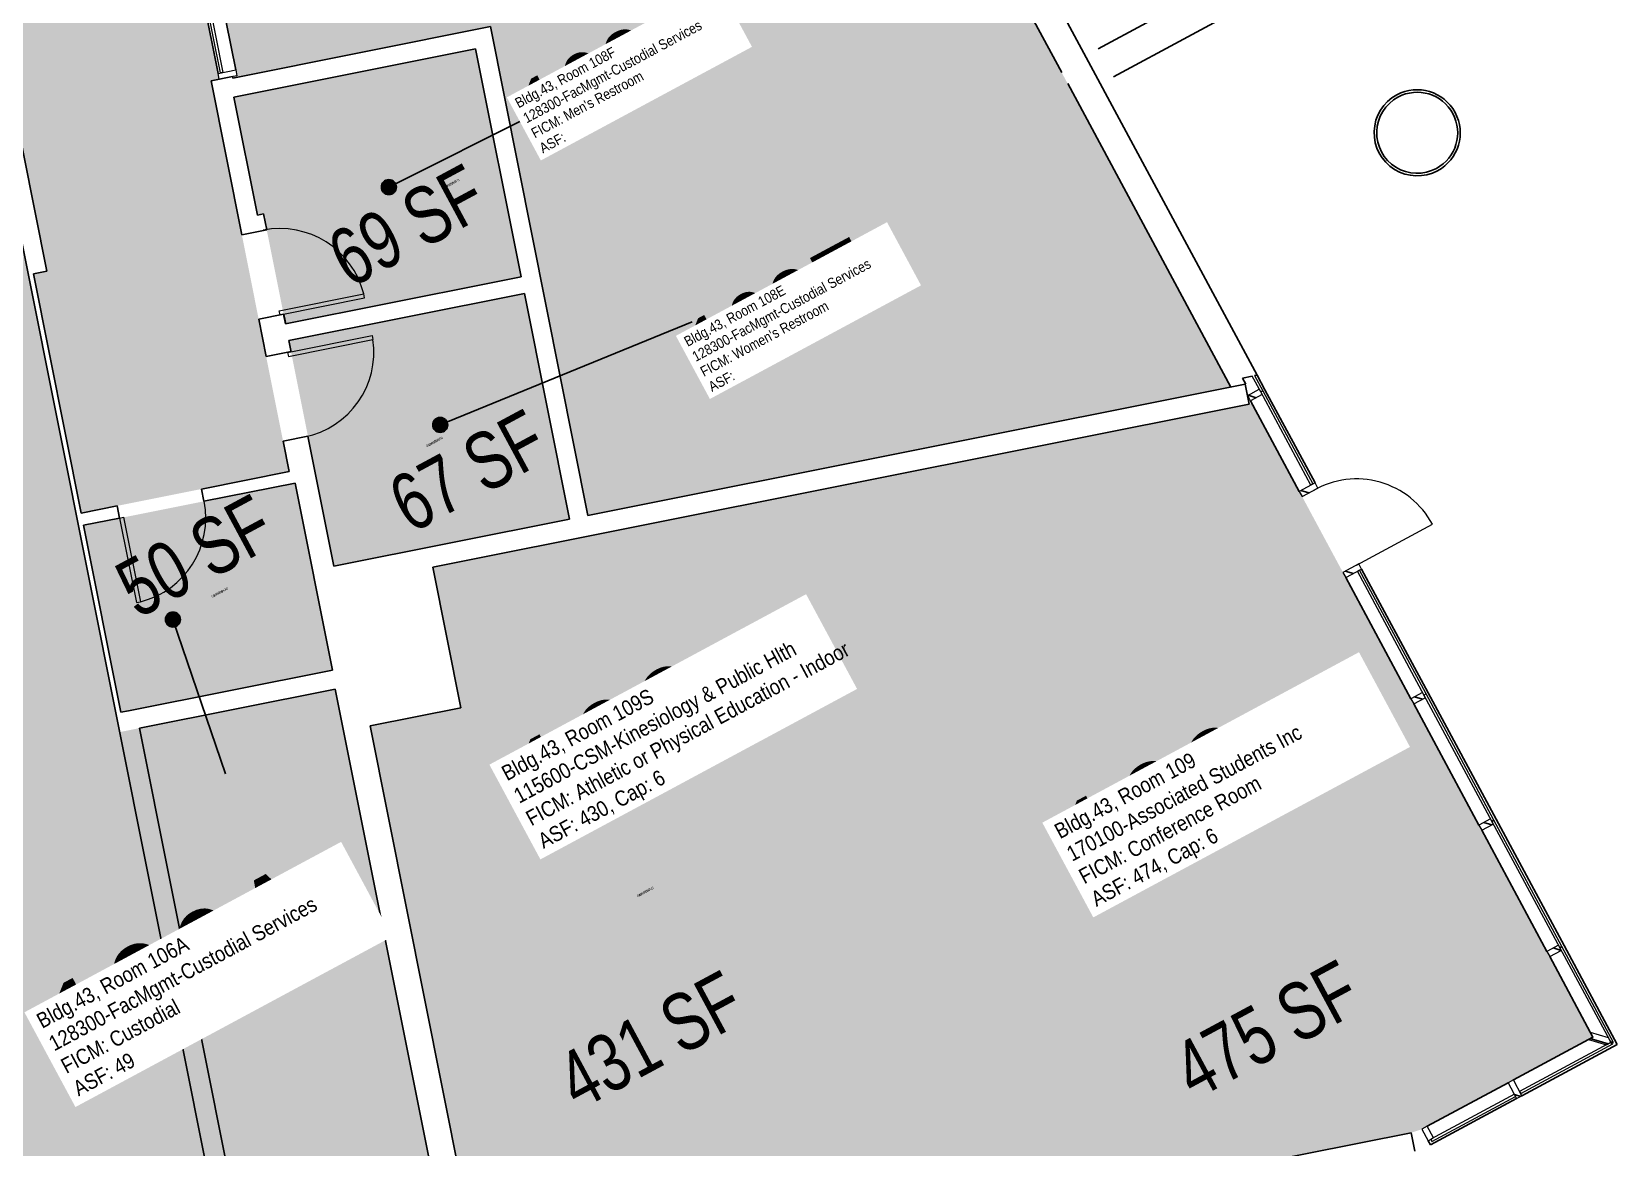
# Model space of a CAD drawing. Header units: inches. Extents: x 69213682 to 69221478, y 27658977 to 27667505.
# Drawn here: x 69215202 to 69215865, y 27666092 to 27666559 of the extents above; entities that cross this region are included whole.
import ezdxf
from ezdxf.enums import TextEntityAlignment as Align

# ---------------------------------------------------------------- set-up
doc = ezdxf.new("R2010")
doc.units = ezdxf.units.IN
doc.header["$LTSCALE"] = 100
doc.header["$MEASUREMENT"] = 0
for name, color, linetype in [('A-DOOR', 2, 'CONTINUOUS'), ('A-FLOR', 3, 'CONTINUOUS'), ('A-GLAZ', 1, 'CONTINUOUS'), ('A-IDEN-RNUM', 7, 'CONTINUOUS'), ('A-IDEN-SNUM', 4, 'CONTINUOUS'), ('A-IDEN-VNUM', 4, 'CONTINUOUS'), ('A-SITE', 3, 'CONTINUOUS'), ('A-WALL', 5, 'CONTINUOUS'), ('AREA-TEXT', 3, 'CONTINUOUS'), ('Rooms-Category-Color', 7, 'CONTINUOUS'), ('Rooms-College-Color', 7, 'CONTINUOUS'), ('Rooms-Department-Color', 7, 'CONTINUOUS'), ('Rooms-Division-Color', 7, 'CONTINUOUS'), ('Rooms-Information', 7, 'CONTINUOUS')]:
    doc.layers.add(name, color=color, linetype=linetype)
doc.styles.add('CP_AREA', font='arial.ttf', dxfattribs={"height": 15})
doc.styles.add('CP_ROOMSNUMBER', font='arial.ttf', dxfattribs={"height": 1})
doc.styles.add('CP_ROOMVNUMBER', font='arial.ttf', dxfattribs={"width": 0.85, "height": 0.075})

# ---------------------------------------------------------------- blocks, each defined once
blk = doc.blocks.new('Single-Flush - 36_ x 84_-973-BACKGROUND Level 1 Parent View')
at = {"layer": 'A-DOOR', "lineweight": 20}
for p, q in [((16.25, 2.62), (16.25, 38.65)), ((18, 38.65), (16.25, 38.65)), ((18, 2.62), (18, 38.65)), ((18, 2.62), (16.25, 2.62))]:
    blk.add_line(p, q, dxfattribs=at)
at = {"layer": 'A-DOOR', "lineweight": 5}
blk.add_arc((18, 2.62), 36.07, 92.78116, 180, dxfattribs=at)
blk = doc.blocks.new('System Panel - SLO Glazed-972-BACKGROUND Level 1 Parent View')
at = {"layer": 'A-GLAZ', "lineweight": 15}
for p, q in [((-15.5, 0.5), (15.5, 0.5)), ((-15.5, -0.5), (-15.5, 0.5)), ((15.5, 0.5), (15.5, -0.5)), ((15.5, -0.5), (-15.5, -0.5))]:
    blk.add_line(p, q, dxfattribs=at)
blk = doc.blocks.new('Single-Flush - 36_ x 84_-907-BACKGROUND Level 1 Parent View')
at = {"layer": 'A-DOOR', "lineweight": 20}
for p, q in [((16.25, 3.81), (16.25, 39.84)), ((18, 39.84), (16.25, 39.84)), ((18, 3.81), (18, 39.84)), ((18, 3.81), (16.25, 3.81))]:
    blk.add_line(p, q, dxfattribs=at)
at = {"layer": 'A-DOOR', "lineweight": 5}
blk.add_arc((18, 3.81), 36.07, 92.78116, 180, dxfattribs=at)
blk = doc.blocks.new('Single-Flush - 36_ x 84_-906-BACKGROUND Level 1 Parent View')
at = {"layer": 'A-DOOR', "lineweight": 20}
for p, q in [((16.25, -3.81), (16.25, -39.84)), ((18, -3.81), (16.25, -3.81)), ((18, -3.81), (18, -39.84)), ((18, -39.84), (16.25, -39.84))]:
    blk.add_line(p, q, dxfattribs=at)
at = {"layer": 'A-DOOR', "lineweight": 5}
blk.add_arc((18, -3.81), 36.07, 180, 267.21884, dxfattribs=at)
blk = doc.blocks.new('Curtain Wall-Store Front-Sgl - Store Front Single Door-398-BACKGROUND Level 1 Parent View')
at = {"layer": 'A-DOOR', "lineweight": 20}
blk.add_line((-18, -0.5), (-18, -36.5), dxfattribs=at)
at = {"layer": 'A-DOOR', "lineweight": 5}
blk.add_arc((-18, -0.5), 36, 270, 1.79776, dxfattribs=at)
blk = doc.blocks.new('System Panel - SLO Glazed-395-BACKGROUND Level 1 Parent View')
at = {"layer": 'A-GLAZ', "lineweight": 15}
for p, q in [((22.734375, 0.5), (-22.734375, 0.5)), ((-22.734375, 0.5), (-22.734375, -0.5)), ((22.734375, -0.5), (22.734375, 0.5)), ((-22.734375, -0.5), (22.734375, -0.5))]:
    blk.add_line(p, q, dxfattribs=at)
blk = doc.blocks.new('System Panel - SLO Glazed-394-BACKGROUND Level 1 Parent View')
at = {"layer": 'A-GLAZ', "lineweight": 15}
for p, q in [((30, 0.5), (-30, 0.5)), ((-30, 0.5), (-30, -0.5)), ((30, -0.5), (30, 0.5)), ((-30, -0.5), (30, -0.5))]:
    blk.add_line(p, q, dxfattribs=at)
blk = doc.blocks.new('System Panel - SLO Glazed-393-BACKGROUND Level 1 Parent View')
at = {"layer": 'A-GLAZ', "lineweight": 15}
for p, q in [((30, 0.5), (-30, 0.5)), ((-30, 0.5), (-30, -0.5)), ((30, -0.5), (30, 0.5)), ((-30, -0.5), (30, -0.5))]:
    blk.add_line(p, q, dxfattribs=at)
blk = doc.blocks.new('System Panel - SLO Glazed-392-BACKGROUND Level 1 Parent View')
at = {"layer": 'A-GLAZ', "lineweight": 15}
for p, q in [((29.375, 0.5), (-29.375, 0.5)), ((-29.375, 0.5), (-29.375, -0.5)), ((29.375, -0.5), (29.375, 0.5)), ((-29.375, -0.5), (29.375, -0.5))]:
    blk.add_line(p, q, dxfattribs=at)
blk = doc.blocks.new('System Panel - Translucent-391-BACKGROUND Level 1 Parent View')
at = {"layer": 'A-GLAZ', "lineweight": 15}
for p, q in [((-30, 0.5), (-22.47, 0.5)), ((-30, -0.5), (-30, 0.5)), ((-22.78, -0.5), (-30, -0.5))]:
    blk.add_line(p, q, dxfattribs=at)
blk = doc.blocks.new('System Panel - SLO Glazed-373-BACKGROUND Level 1 Parent View')
at = {"layer": 'A-GLAZ', "lineweight": 15}
for p, q in [((-22.13, 0.5), (22.13, 0.5)), ((-22.13, -0.5), (-22.13, 0.5)), ((22.13, 0.5), (22.13, -0.5)), ((22.13, -0.5), (-22.13, -0.5))]:
    blk.add_line(p, q, dxfattribs=at)
blk = doc.blocks.new('System Panel - SLO Glazed-370-BACKGROUND Level 1 Parent View')
at = {"layer": 'A-GLAZ', "lineweight": 15}
for p, q in [((21.9, 0.5), (-21.9, 0.5)), ((-21.9, 0.5), (-21.9, -0.5)), ((21.9, -0.5), (21.9, 0.5)), ((-21.9, -0.5), (21.9, -0.5))]:
    blk.add_line(p, q, dxfattribs=at)
blk = doc.blocks.new('System Panel - SLO Glazed-367-BACKGROUND Level 1 Parent View')
at = {"layer": 'A-GLAZ', "lineweight": 15}
for p, q in [((19.84, 0.5), (-19.84, 0.5)), ((-19.84, 0.5), (-19.84, -0.5)), ((19.84, -0.5), (19.84, 0.5)), ((-19.84, -0.5), (19.84, -0.5))]:
    blk.add_line(p, q, dxfattribs=at)

msp = doc.modelspace()

# ---------------------------------------------------------------- hatches: boundary and pattern name
at = {"layer": 'A-GLAZ', "extrusion": (0, 0, -1)}
h = msp.add_hatch(dxfattribs=at)
h.set_pattern_fill('FP1_144', color=256, angle=61.71035, style=0, pattern_type=2)
h.set_pattern_definition([(16.71, (-69215720.162, 27666399.205), (-6.9, 22.986), []), (16.71, (-69215717.319, 27666404.489), (16.086, 29.887), []), (16.71, (-69215723.006, 27666393.922), (16.086, 29.887), [])])
h.paths.add_polyline_path([(-69215711.73, 27666404.17), (-69215716.57, 27666406.77), (-69215715.39, 27666408.97), (-69215710.55, 27666406.37)], flags=0)
h = msp.add_hatch(dxfattribs=at)
h.set_pattern_fill('FP1_146', color=256, angle=61.71035, style=0, pattern_type=2)
h.set_pattern_definition([(16.71, (-69215741.503, 27666359.554), (-6.9, 22.986), []), (16.71, (-69215738.66, 27666364.838), (16.086, 29.887), []), (16.71, (-69215744.346, 27666354.27), (16.086, 29.887), [])])
h.paths.add_polyline_path([(-69215739.9, 27666367.65), (-69215738.71, 27666369.85), (-69215732.11, 27666366.3), (-69215733.3, 27666364.1)], flags=0)
h = msp.add_hatch(dxfattribs=at)
h.set_pattern_fill('FP1_143', color=256, angle=61.71035, style=0, pattern_type=2)
h.set_pattern_definition([(16.71, (-69215759.56, 27666326.006), (-6.9, 22.986), []), (16.71, (-69215756.715, 27666331.29), (16.086, 29.887), []), (16.71, (-69215762.403, 27666320.722), (16.086, 29.887), [])])
h.paths.add_polyline_path([(-69215758.15, 27666333.75), (-69215756.96, 27666335.95), (-69215750.36, 27666332.4), (-69215751.54, 27666330.2)], flags=0)
h = msp.add_hatch(dxfattribs=at)
h.set_pattern_fill('FP1_142', color=256, angle=61.71035, style=0, pattern_type=2)
h.set_pattern_definition([(16.71, (-69215787.699, 27666273.722), (-6.9, 22.986), []), (16.71, (-69215784.855, 27666279.006), (16.086, 29.887), []), (16.71, (-69215790.542, 27666268.44), (16.086, 29.887), [])])
h.paths.add_polyline_path([(-69215779.98, 27666277.36), (-69215784.82, 27666279.97), (-69215783.64, 27666282.17), (-69215778.79, 27666279.56)], flags=0)
h = msp.add_hatch(dxfattribs=at)
h.set_pattern_fill('FP1_141', color=256, angle=61.71035, style=0, pattern_type=2)
h.set_pattern_definition([(16.71, (-69215815.838, 27666221.44), (-6.9, 22.986), []), (16.71, (-69215812.994, 27666226.722), (16.086, 29.887), []), (16.71, (-69215818.682, 27666216.155), (16.086, 29.887), [])])
h.paths.add_polyline_path([(-69215808.41, 27666224.53), (-69215813.26, 27666227.13), (-69215812.07, 27666229.34), (-69215807.23, 27666226.73)], flags=0)
h = msp.add_hatch(dxfattribs=at)
h.set_pattern_fill('FP1_140', color=256, angle=61.71035, style=0, pattern_type=2)
h.set_pattern_definition([(16.71, (-69215843.978, 27666169.155), (-6.9, 22.986), []), (16.71, (-69215841.134, 27666174.44), (16.086, 29.887), []), (16.71, (-69215846.82, 27666163.872), (16.086, 29.887), [])])
h.paths.add_polyline_path([(-69215836.85, 27666171.69), (-69215841.69, 27666174.3), (-69215840.51, 27666176.5), (-69215835.66, 27666173.9)], flags=0)
at = {"layer": 'A-GLAZ'}
h = msp.add_hatch(dxfattribs=at)
h.set_pattern_fill('FP1_136', color=256, angle=298.28965, style=0, pattern_type=2)
h.set_pattern_definition([(163.29, (69215865.302, 27666129.534), (-6.9, -22.986), []), (163.29, (69215862.46, 27666134.817), (-29.887, -16.086), []), (163.29, (69215868.146, 27666124.25), (-29.887, -16.086), [])])
h.paths.add_polyline_path([(69215853.96, 27666139.91), (69215854.96, 27666138.04), (69215853.09, 27666137.03), (69215860.54, 27666134.8), (69215862.41, 27666135.8), (69215861.41, 27666137.67)], flags=0)
at = {"layer": 'A-GLAZ', "extrusion": (0, 0, -1)}
h = msp.add_hatch(dxfattribs=at)
h.set_pattern_fill('FP1_148', color=256, angle=-28.28965, style=0, pattern_type=2)
h.set_pattern_definition([(16.71, (-69215826.04, 27666108.402), (-6.9, 22.986), []), (16.71, (-69215823.196, 27666113.685), (16.086, 29.887), []), (16.71, (-69215828.883, 27666103.119), (16.086, 29.887), [])])
h.paths.add_polyline_path([(-69215821.67, 27666120.12), (-69215819.47, 27666118.94), (-69215823.02, 27666112.33), (-69215825.22, 27666113.52)], flags=0)
at = {"layer": 'A-IDEN-VNUM'}
h = msp.add_hatch(color=256, dxfattribs=at)
edge = h.paths.add_edge_path()
edge.add_arc((69215351.29, 27666493.55), 3.14, 0, 360)
h = msp.add_hatch(color=256, dxfattribs=at)
edge = h.paths.add_edge_path()
edge.add_arc((69215372.76, 27666394.07), 3.14, 0, 360)
h = msp.add_hatch(color=256, dxfattribs=at)
edge = h.paths.add_edge_path()
edge.add_arc((69215260.99, 27666312.68), 3.14, 0, 360)
at = {"layer": 'Rooms-Category-Color', "true_color": 0xffe090}
msp.add_hatch(color=41, dxfattribs=at).paths.add_polyline_path([(69215202.9, 27666955.75), (69215257.44, 27666682.34), (69215259.54, 27666681.36), (69215287.74, 27666540.14), (69215285.9, 27666539.78), (69215286.02, 27666539.17), (69215393.77, 27666560.68), (69215434.59, 27666356.23), (69215703.52, 27666409.92), (69215549.45, 27666696.19), (69215553.41, 27666698.33), (69215523.58, 27666753.75), (69215495.15, 27666806.58), (69215495.82, 27666807.03), (69215463.82, 27666854.04), (69215421.62, 27666894.99), (69215372.15, 27666926.75), (69215317.3, 27666947.94), (69215259.35, 27666957.83)])
at = {"layer": 'Rooms-Category-Color', "true_color": 0xadadad}
for points in [[(69215243.69, 27666712.23), (69215280.38, 27666538.68), (69215276.95, 27666537.99), (69215309.57, 27666374.59), (69215222.6, 27666357.23), (69215202.63, 27666457.26), (69215208.21, 27666458.37), (69215188.46, 27666557.29), (69215095.42, 27666538.72), (69215089.66, 27666567.56), (69215072.61, 27666564.15), (69215074.72, 27666553.58), (69214776.49, 27666494.04), (69214752.63, 27666613.52), (69214778.14, 27666618.61), (69214777.55, 27666621.56), (69215050.87, 27666673.06), (69215058.9, 27666632.8), (69215073.25, 27666635.66), (69215065.08, 27666676.57)], [(69215257.78, 27665725.39), (69215235.23, 27665720.89), (69215249.52, 27665649.3), (69215272.08, 27665653.8), (69215273.25, 27665647.92), (69215250.69, 27665643.42), (69215261.27, 27665590.46), (69215283.82, 27665594.97), (69215285, 27665589.08), (69215262.44, 27665584.58), (69215276.73, 27665512.99), (69215299.29, 27665517.49), (69215304.77, 27665490.04), (69215293.98, 27665487.88), (69215335.48, 27665279.98), (69215346.27, 27665282.14), (69215351.75, 27665254.68), (69215340.97, 27665252.53), (69215382.47, 27665044.63), (69215393.26, 27665046.78), (69215398.74, 27665019.32), (69215387.95, 27665017.17), (69215429.45, 27664809.27), (69215440.24, 27664811.43), (69215445.72, 27664783.97), (69215423.17, 27664779.46), (69215437.26, 27664708.86), (69215459.82, 27664713.36), (69215460.99, 27664707.48), (69215438.44, 27664702.97), (69215449.01, 27664650.02), (69215471.56, 27664654.52), (69215472.74, 27664648.64), (69215450.18, 27664644.14), (69215459.68, 27664596.57), (69215479.58, 27664600.55), (69215493.56, 27664529.92), (69215331.29, 27664497.52), (69215342.67, 27664440.53), (69215506.37, 27664472.94), (69215646.39, 27663765.61), (69215724.12, 27663781.13), (69215567.09, 27664567.73), (69215543.08, 27664687.98), (69215734.64, 27664726.22), (69215633.49, 27665232.88), (69215490.48, 27665500.92), (69215485.33, 27665499.89), (69215328.88, 27666283.61), (69215238.66, 27666265.6), (69215182.28, 27666548.03), (69215096.96, 27666531)], [(69215300.21, 27666475.72), (69215298.89, 27666482.34), (69215296.32, 27666481.82), (69215286.46, 27666531.23), (69215387.59, 27666551.42), (69215406.63, 27666456.04), (69215308.07, 27666436.37), (69215298.89, 27666482.34)], [(69215309.46, 27666429.38), (69215408.03, 27666449.06), (69215426.87, 27666354.69), (69215328.3, 27666335.01)], [(69215223.62, 27666352.08), (69215239.24, 27666273.87), (69215327.68, 27666291.53), (69215312.07, 27666369.74)]]:
    msp.add_hatch(color=253, dxfattribs=at).paths.add_polyline_path(points)
at = {"layer": 'Rooms-Category-Color', "true_color": 0xfbafa2}
msp.add_hatch(color=21, dxfattribs=at).paths.add_polyline_path([(69215712.35, 27666403.01), (69215369.68, 27666334.6), (69215381.43, 27666275.76), (69215343.49, 27666268.19), (69215381.47, 27666077.94), (69215419.41, 27666085.52), (69215430.79, 27666028.5)])
at = {"layer": 'Rooms-Category-Color', "true_color": 0xfa9ba3}
msp.add_hatch(color=241, dxfattribs=at).paths.add_polyline_path([(69215430.79, 27666028.5), (69215778.92, 27666097.99), (69215783.43, 27666099.54), (69215854.96, 27666138.04), (69215712.35, 27666403.01)])
at = {"layer": 'Rooms-College-Color', "true_color": 0xadadad}
for points in [[(69215202.9, 27666955.75), (69215257.44, 27666682.34), (69215259.54, 27666681.36), (69215287.74, 27666540.14), (69215285.9, 27666539.78), (69215286.02, 27666539.17), (69215393.77, 27666560.68), (69215434.59, 27666356.23), (69215703.52, 27666409.92), (69215549.45, 27666696.19), (69215553.41, 27666698.33), (69215523.58, 27666753.75), (69215495.15, 27666806.58), (69215495.82, 27666807.03), (69215463.82, 27666854.04), (69215421.62, 27666894.99), (69215372.15, 27666926.75), (69215317.3, 27666947.94), (69215259.35, 27666957.83)], [(69215257.78, 27665725.39), (69215235.23, 27665720.89), (69215249.52, 27665649.3), (69215272.08, 27665653.8), (69215273.25, 27665647.92), (69215250.69, 27665643.42), (69215261.27, 27665590.46), (69215283.82, 27665594.97), (69215285, 27665589.08), (69215262.44, 27665584.58), (69215276.73, 27665512.99), (69215299.29, 27665517.49), (69215304.77, 27665490.04), (69215293.98, 27665487.88), (69215335.48, 27665279.98), (69215346.27, 27665282.14), (69215351.75, 27665254.68), (69215340.97, 27665252.53), (69215382.47, 27665044.63), (69215393.26, 27665046.78), (69215398.74, 27665019.32), (69215387.95, 27665017.17), (69215429.45, 27664809.27), (69215440.24, 27664811.43), (69215445.72, 27664783.97), (69215423.17, 27664779.46), (69215437.26, 27664708.86), (69215459.82, 27664713.36), (69215460.99, 27664707.48), (69215438.44, 27664702.97), (69215449.01, 27664650.02), (69215471.56, 27664654.52), (69215472.74, 27664648.64), (69215450.18, 27664644.14), (69215459.68, 27664596.57), (69215479.58, 27664600.55), (69215493.56, 27664529.92), (69215331.29, 27664497.52), (69215342.67, 27664440.53), (69215506.37, 27664472.94), (69215646.39, 27663765.61), (69215724.12, 27663781.13), (69215567.09, 27664567.73), (69215543.08, 27664687.98), (69215734.64, 27664726.22), (69215633.49, 27665232.88), (69215490.48, 27665500.92), (69215485.33, 27665499.89), (69215328.88, 27666283.61), (69215238.66, 27666265.6), (69215182.28, 27666548.03), (69215096.96, 27666531)], [(69215300.21, 27666475.72), (69215298.89, 27666482.34), (69215296.32, 27666481.82), (69215286.46, 27666531.23), (69215387.59, 27666551.42), (69215406.63, 27666456.04), (69215308.07, 27666436.37), (69215298.89, 27666482.34)], [(69215309.46, 27666429.38), (69215408.03, 27666449.06), (69215426.87, 27666354.69), (69215328.3, 27666335.01)], [(69215430.79, 27666028.5), (69215778.92, 27666097.99), (69215783.43, 27666099.54), (69215854.96, 27666138.04), (69215712.35, 27666403.01)], [(69215223.62, 27666352.08), (69215239.24, 27666273.87), (69215327.68, 27666291.53), (69215312.07, 27666369.74)]]:
    msp.add_hatch(color=253, dxfattribs=at).paths.add_polyline_path(points)
at = {"layer": 'Rooms-College-Color', "true_color": 0xffe090}
for points in [[(69215243.69, 27666712.23), (69215280.38, 27666538.68), (69215276.95, 27666537.99), (69215309.57, 27666374.59), (69215222.6, 27666357.23), (69215202.63, 27666457.26), (69215208.21, 27666458.37), (69215188.46, 27666557.29), (69215095.42, 27666538.72), (69215089.66, 27666567.56), (69215072.61, 27666564.15), (69215074.72, 27666553.58), (69214776.49, 27666494.04), (69214752.63, 27666613.52), (69214778.14, 27666618.61), (69214777.55, 27666621.56), (69215050.87, 27666673.06), (69215058.9, 27666632.8), (69215073.25, 27666635.66), (69215065.08, 27666676.57)], [(69215712.35, 27666403.01), (69215369.68, 27666334.6), (69215381.43, 27666275.76), (69215343.49, 27666268.19), (69215381.47, 27666077.94), (69215419.41, 27666085.52), (69215430.79, 27666028.5)]]:
    msp.add_hatch(color=41, dxfattribs=at).paths.add_polyline_path(points)
at = {"layer": 'Rooms-Department-Color', "true_color": 0x604aed}
for points in [[(69215202.9, 27666955.75), (69215257.44, 27666682.34), (69215259.54, 27666681.36), (69215287.74, 27666540.14), (69215285.9, 27666539.78), (69215286.02, 27666539.17), (69215393.77, 27666560.68), (69215434.59, 27666356.23), (69215703.52, 27666409.92), (69215549.45, 27666696.19), (69215553.41, 27666698.33), (69215523.58, 27666753.75), (69215495.15, 27666806.58), (69215495.82, 27666807.03), (69215463.82, 27666854.04), (69215421.62, 27666894.99), (69215372.15, 27666926.75), (69215317.3, 27666947.94), (69215259.35, 27666957.83)], [(69215430.79, 27666028.5), (69215778.92, 27666097.99), (69215783.43, 27666099.54), (69215854.96, 27666138.04), (69215712.35, 27666403.01)]]:
    msp.add_hatch(color=173, dxfattribs=at).paths.add_polyline_path(points)
at = {"layer": 'Rooms-Department-Color', "true_color": 0xacacac}
for points in [[(69215243.69, 27666712.23), (69215280.38, 27666538.68), (69215276.95, 27666537.99), (69215309.57, 27666374.59), (69215222.6, 27666357.23), (69215202.63, 27666457.26), (69215208.21, 27666458.37), (69215188.46, 27666557.29), (69215095.42, 27666538.72), (69215089.66, 27666567.56), (69215072.61, 27666564.15), (69215074.72, 27666553.58), (69214776.49, 27666494.04), (69214752.63, 27666613.52), (69214778.14, 27666618.61), (69214777.55, 27666621.56), (69215050.87, 27666673.06), (69215058.9, 27666632.8), (69215073.25, 27666635.66), (69215065.08, 27666676.57)], [(69215257.78, 27665725.39), (69215235.23, 27665720.89), (69215249.52, 27665649.3), (69215272.08, 27665653.8), (69215273.25, 27665647.92), (69215250.69, 27665643.42), (69215261.27, 27665590.46), (69215283.82, 27665594.97), (69215285, 27665589.08), (69215262.44, 27665584.58), (69215276.73, 27665512.99), (69215299.29, 27665517.49), (69215304.77, 27665490.04), (69215293.98, 27665487.88), (69215335.48, 27665279.98), (69215346.27, 27665282.14), (69215351.75, 27665254.68), (69215340.97, 27665252.53), (69215382.47, 27665044.63), (69215393.26, 27665046.78), (69215398.74, 27665019.32), (69215387.95, 27665017.17), (69215429.45, 27664809.27), (69215440.24, 27664811.43), (69215445.72, 27664783.97), (69215423.17, 27664779.46), (69215437.26, 27664708.86), (69215459.82, 27664713.36), (69215460.99, 27664707.48), (69215438.44, 27664702.97), (69215449.01, 27664650.02), (69215471.56, 27664654.52), (69215472.74, 27664648.64), (69215450.18, 27664644.14), (69215459.68, 27664596.57), (69215479.58, 27664600.55), (69215493.56, 27664529.92), (69215331.29, 27664497.52), (69215342.67, 27664440.53), (69215506.37, 27664472.94), (69215646.39, 27663765.61), (69215724.12, 27663781.13), (69215567.09, 27664567.73), (69215543.08, 27664687.98), (69215734.64, 27664726.22), (69215633.49, 27665232.88), (69215490.48, 27665500.92), (69215485.33, 27665499.89), (69215328.88, 27666283.61), (69215238.66, 27666265.6), (69215182.28, 27666548.03), (69215096.96, 27666531)], [(69215300.21, 27666475.72), (69215298.89, 27666482.34), (69215296.32, 27666481.82), (69215286.46, 27666531.23), (69215387.59, 27666551.42), (69215406.63, 27666456.04), (69215308.07, 27666436.37), (69215298.89, 27666482.34)], [(69215309.46, 27666429.38), (69215408.03, 27666449.06), (69215426.87, 27666354.69), (69215328.3, 27666335.01)], [(69215223.62, 27666352.08), (69215239.24, 27666273.87), (69215327.68, 27666291.53), (69215312.07, 27666369.74)]]:
    msp.add_hatch(color=253, dxfattribs=at).paths.add_polyline_path(points)
at = {"layer": 'Rooms-Department-Color', "true_color": 0xffe090}
msp.add_hatch(color=41, dxfattribs=at).paths.add_polyline_path([(69215712.35, 27666403.01), (69215369.68, 27666334.6), (69215381.43, 27666275.76), (69215343.49, 27666268.19), (69215381.47, 27666077.94), (69215419.41, 27666085.52), (69215430.79, 27666028.5)])
at = {"layer": 'Rooms-Division-Color', "true_color": 0x604aed}
for points in [[(69215202.9, 27666955.75), (69215257.44, 27666682.34), (69215259.54, 27666681.36), (69215287.74, 27666540.14), (69215285.9, 27666539.78), (69215286.02, 27666539.17), (69215393.77, 27666560.68), (69215434.59, 27666356.23), (69215703.52, 27666409.92), (69215549.45, 27666696.19), (69215553.41, 27666698.33), (69215523.58, 27666753.75), (69215495.15, 27666806.58), (69215495.82, 27666807.03), (69215463.82, 27666854.04), (69215421.62, 27666894.99), (69215372.15, 27666926.75), (69215317.3, 27666947.94), (69215259.35, 27666957.83)], [(69215430.79, 27666028.5), (69215778.92, 27666097.99), (69215783.43, 27666099.54), (69215854.96, 27666138.04), (69215712.35, 27666403.01)]]:
    msp.add_hatch(color=173, dxfattribs=at).paths.add_polyline_path(points)
at = {"layer": 'Rooms-Division-Color', "true_color": 0xadadad}
for points in [[(69215243.69, 27666712.23), (69215280.38, 27666538.68), (69215276.95, 27666537.99), (69215309.57, 27666374.59), (69215222.6, 27666357.23), (69215202.63, 27666457.26), (69215208.21, 27666458.37), (69215188.46, 27666557.29), (69215095.42, 27666538.72), (69215089.66, 27666567.56), (69215072.61, 27666564.15), (69215074.72, 27666553.58), (69214776.49, 27666494.04), (69214752.63, 27666613.52), (69214778.14, 27666618.61), (69214777.55, 27666621.56), (69215050.87, 27666673.06), (69215058.9, 27666632.8), (69215073.25, 27666635.66), (69215065.08, 27666676.57)], [(69215257.78, 27665725.39), (69215235.23, 27665720.89), (69215249.52, 27665649.3), (69215272.08, 27665653.8), (69215273.25, 27665647.92), (69215250.69, 27665643.42), (69215261.27, 27665590.46), (69215283.82, 27665594.97), (69215285, 27665589.08), (69215262.44, 27665584.58), (69215276.73, 27665512.99), (69215299.29, 27665517.49), (69215304.77, 27665490.04), (69215293.98, 27665487.88), (69215335.48, 27665279.98), (69215346.27, 27665282.14), (69215351.75, 27665254.68), (69215340.97, 27665252.53), (69215382.47, 27665044.63), (69215393.26, 27665046.78), (69215398.74, 27665019.32), (69215387.95, 27665017.17), (69215429.45, 27664809.27), (69215440.24, 27664811.43), (69215445.72, 27664783.97), (69215423.17, 27664779.46), (69215437.26, 27664708.86), (69215459.82, 27664713.36), (69215460.99, 27664707.48), (69215438.44, 27664702.97), (69215449.01, 27664650.02), (69215471.56, 27664654.52), (69215472.74, 27664648.64), (69215450.18, 27664644.14), (69215459.68, 27664596.57), (69215479.58, 27664600.55), (69215493.56, 27664529.92), (69215331.29, 27664497.52), (69215342.67, 27664440.53), (69215506.37, 27664472.94), (69215646.39, 27663765.61), (69215724.12, 27663781.13), (69215567.09, 27664567.73), (69215543.08, 27664687.98), (69215734.64, 27664726.22), (69215633.49, 27665232.88), (69215490.48, 27665500.92), (69215485.33, 27665499.89), (69215328.88, 27666283.61), (69215238.66, 27666265.6), (69215182.28, 27666548.03), (69215096.96, 27666531)], [(69215300.21, 27666475.72), (69215298.89, 27666482.34), (69215296.32, 27666481.82), (69215286.46, 27666531.23), (69215387.59, 27666551.42), (69215406.63, 27666456.04), (69215308.07, 27666436.37), (69215298.89, 27666482.34)], [(69215309.46, 27666429.38), (69215408.03, 27666449.06), (69215426.87, 27666354.69), (69215328.3, 27666335.01)], [(69215223.62, 27666352.08), (69215239.24, 27666273.87), (69215327.68, 27666291.53), (69215312.07, 27666369.74)]]:
    msp.add_hatch(color=253, dxfattribs=at).paths.add_polyline_path(points)
at = {"layer": 'Rooms-Division-Color', "true_color": 0xffe090}
msp.add_hatch(color=41, dxfattribs=at).paths.add_polyline_path([(69215712.35, 27666403.01), (69215369.68, 27666334.6), (69215381.43, 27666275.76), (69215343.49, 27666268.19), (69215381.47, 27666077.94), (69215419.41, 27666085.52), (69215430.79, 27666028.5)])

# ---------------------------------------------------------------- linework, layer by layer
at = {"layer": 'A-FLOR'}
for radius, start, end in [(18, 118.28965, 298.28965), (18, 298.28965, 118.28965), (16.94, 298.28965, 118.28965), (16.94, 118.28965, 298.28965)]:
    msp.add_arc((69215781.42, 27666516.27), radius, start, end, dxfattribs=at)
at = {"layer": 'A-GLAZ'}
for p, q in [((69215287.25, 27666542.6), (69215281.18, 27666573)), ((69215279.89, 27666541.13), (69215273.82, 27666571.53)), ((69215712.41, 27666414.5), (69215708.31, 27666413.68)), ((69215708.31, 27666413.68), (69215709.68, 27666411.14)), ((69215714.46, 27666414.91), (69215713.44, 27666414.71)), ((69215714.46, 27666414.91), (69215717.74, 27666408.82)), ((69215709.68, 27666411.14), (69215709.47, 27666411.1)), ((69215710.34, 27666406.75), (69215710.55, 27666406.37)), ((69215717.74, 27666408.82), (69215738.71, 27666369.85)), ((69215711.73, 27666404.17), (69215732.11, 27666366.3)), ((69215758.15, 27666333.75), (69215785.99, 27666282.01)), ((69215751.54, 27666330.2), (69215778.79, 27666279.56)), ((69215785.99, 27666282.02), (69215814.43, 27666229.18)), ((69215779.98, 27666277.36), (69215807.23, 27666226.73)), ((69215814.43, 27666229.18), (69215842.86, 27666176.35)), ((69215808.41, 27666224.53), (69215835.66, 27666173.9)), ((69215842.86, 27666176.35), (69215865.12, 27666134.99)), ((69215836.85, 27666171.69), (69215854.96, 27666138.04)), ((69215821.67, 27666120.12), (69215854.96, 27666138.04)), ((69215825.22, 27666113.52), (69215865.12, 27666134.99)), ((69215785.63, 27666100.72), (69215819.47, 27666118.94)), ((69215786.98, 27666092.93), (69215823.02, 27666112.33)), ((69215786.98, 27666092.93), (69215786.03, 27666094.7))]:
    msp.add_line(p, q, dxfattribs=at)
at = {"layer": 'A-GLAZ', "lineweight": 20}
for p, q in [((69215279.89, 27666541.13), (69215287.25, 27666542.6)), ((69215280.38, 27666538.68), (69215279.89, 27666541.13)), ((69215287.74, 27666540.14), (69215280.38, 27666538.68)), ((69215287.25, 27666542.6), (69215287.74, 27666540.14)), ((69215854.96, 27666138.04), (69215853.09, 27666137.03)), ((69215853.09, 27666137.03), (69215860.54, 27666134.8)), ((69215853.96, 27666139.91), (69215854.96, 27666138.04)), ((69215861.41, 27666137.67), (69215853.96, 27666139.91)), ((69215860.54, 27666134.8), (69215862.41, 27666135.8)), ((69215862.41, 27666135.8), (69215861.41, 27666137.67))]:
    msp.add_line(p, q, dxfattribs=at)
at = {"layer": 'A-GLAZ', "lineweight": 20, "extrusion": (0, 0, -1)}
for p, q in [((69215710.55, 27666406.37), (69215715.39, 27666408.97)), ((69215711.73, 27666404.17), (69215710.55, 27666406.37)), ((69215716.57, 27666406.77), (69215711.73, 27666404.17)), ((69215715.39, 27666408.97), (69215716.57, 27666406.77)), ((69215738.71, 27666369.85), (69215732.11, 27666366.3)), ((69215732.11, 27666366.3), (69215733.3, 27666364.1)), ((69215733.3, 27666364.1), (69215739.9, 27666367.65)), ((69215739.9, 27666367.65), (69215738.71, 27666369.85)), ((69215756.96, 27666335.95), (69215750.36, 27666332.4)), ((69215751.54, 27666330.2), (69215758.15, 27666333.75)), ((69215758.15, 27666333.75), (69215756.96, 27666335.95)), ((69215750.36, 27666332.4), (69215751.54, 27666330.2)), ((69215783.64, 27666282.17), (69215778.79, 27666279.56)), ((69215784.82, 27666279.97), (69215783.64, 27666282.17)), ((69215778.79, 27666279.56), (69215779.98, 27666277.36)), ((69215779.98, 27666277.36), (69215784.82, 27666279.97)), ((69215812.07, 27666229.34), (69215807.23, 27666226.73)), ((69215808.41, 27666224.53), (69215813.26, 27666227.13)), ((69215813.26, 27666227.13), (69215812.07, 27666229.34)), ((69215807.23, 27666226.73), (69215808.41, 27666224.53)), ((69215840.51, 27666176.5), (69215835.66, 27666173.9)), ((69215836.85, 27666171.69), (69215841.69, 27666174.3)), ((69215841.69, 27666174.3), (69215840.51, 27666176.5)), ((69215835.66, 27666173.9), (69215836.85, 27666171.69)), ((69215821.67, 27666120.12), (69215819.47, 27666118.94)), ((69215819.47, 27666118.94), (69215823.02, 27666112.33)), ((69215825.22, 27666113.52), (69215821.67, 27666120.12)), ((69215823.02, 27666112.33), (69215825.22, 27666113.52)), ((69215785.63, 27666100.72), (69215783.43, 27666099.54)), ((69215783.43, 27666099.54), (69215786.03, 27666094.7)), ((69215788.23, 27666095.88), (69215785.63, 27666100.72)), ((69215786.03, 27666094.7), (69215788.23, 27666095.88))]:
    msp.add_line(p, q, dxfattribs=at)
at = {"layer": 'A-IDEN-VNUM'}
for p, q in [((69215412.48, 27666524.13), (69215351.29, 27666493.55)), ((69215478.2, 27666437.13), (69215372.76, 27666394.07)), ((69215282.99, 27666248.17), (69215260.99, 27666312.68))]:
    msp.add_line(p, q, dxfattribs=at)
for centre in [(69215351.29, 27666493.55), (69215372.76, 27666394.07), (69215260.99, 27666312.68)]:
    msp.add_circle(centre, 3.14, dxfattribs=at)
at = {"layer": 'A-SITE'}
for p, q in [((69215648.02, 27666551.43), (69215723.06, 27666591.81)), ((69215654.34, 27666539.69), (69215729.38, 27666580.07))]:
    msp.add_line(p, q, dxfattribs=at)
at = {"layer": 'A-WALL'}
for p, q in [((69215560.01, 27666701.88), (69215714.46, 27666414.91)), ((69215632.74, 27666541.43), (69215551.64, 27666692.12)), ((69215286.02, 27666539.17), (69215393.77, 27666560.68)), ((69215434.59, 27666356.23), (69215393.77, 27666560.68)), ((69215188.46, 27666557.29), (69215208.21, 27666458.37)), ((69215379.02, 27665562.5), (69215182.28, 27666548.03)), ((69215286.46, 27666531.23), (69215387.59, 27666551.42)), ((69215406.63, 27666456.04), (69215387.59, 27666551.42)), ((69215276.95, 27666537.99), (69215285.9, 27666539.78)), ((69215285.9, 27666539.78), (69215286.02, 27666539.17)), ((69215289.8, 27666473.64), (69215276.95, 27666537.99)), ((69215703.52, 27666409.92), (69215635.23, 27666536.81)), ((69215286.46, 27666531.23), (69215296.32, 27666481.82)), ((69215298.89, 27666482.34), (69215296.32, 27666481.82)), ((69215300.21, 27666475.72), (69215298.89, 27666482.34)), ((69215300.21, 27666475.72), (69215289.8, 27666473.64)), ((69215208.21, 27666458.37), (69215202.63, 27666457.26)), ((69215202.63, 27666457.26), (69215222.6, 27666357.23)), ((69215394.74, 27666453.67), (69215308.07, 27666436.37)), ((69215406.63, 27666456.04), (69215394.74, 27666453.67)), ((69215309.46, 27666429.38), (69215408.03, 27666449.06)), ((69215408.03, 27666449.06), (69215426.87, 27666354.69)), ((69215296.84, 27666438.33), (69215307.26, 27666440.41)), ((69215308.07, 27666436.37), (69215307.26, 27666440.41)), ((69215307.3, 27666440.23), (69215307.42, 27666440.25)), ((69215307.42, 27666440.25), (69215308.19, 27666436.39)), ((69215299.98, 27666422.64), (69215296.84, 27666438.33)), ((69215310.43, 27666424.54), (69215309.46, 27666429.38)), ((69215310.39, 27666424.72), (69215299.98, 27666422.64)), ((69215709.47, 27666411.1), (69215434.59, 27666356.23)), ((69215709.47, 27666411.1), (69215711.13, 27666402.77)), ((69215711.13, 27666402.77), (69215369.68, 27666334.6)), ((69215307.02, 27666387.34), (69215317.44, 27666389.42)), ((69215309.57, 27666374.59), (69215307.02, 27666387.34)), ((69215317.44, 27666389.42), (69215328.3, 27666335.01)), ((69215272.92, 27666367.27), (69215309.57, 27666374.59)), ((69215273.94, 27666362.12), (69215272.92, 27666367.27)), ((69215312.07, 27666369.74), (69215273.94, 27666362.12)), ((69215327.68, 27666291.53), (69215312.07, 27666369.74)), ((69215222.6, 27666357.23), (69215237.61, 27666360.23)), ((69215237.61, 27666360.23), (69215238.64, 27666355.08)), ((69215238.64, 27666355.08), (69215223.62, 27666352.08)), ((69215426.87, 27666354.69), (69215328.3, 27666335.01)), ((69215223.62, 27666352.08), (69215239.24, 27666273.87)), ((69215369.68, 27666334.6), (69215381.43, 27666275.76)), ((69215327.68, 27666291.53), (69215242.42, 27666274.51)), ((69215246.99, 27666267.26), (69215328.88, 27666283.61)), ((69215328.88, 27666283.61), (69215466.88, 27665592.3)), ((69215239.24, 27666273.87), (69215242.42, 27666274.51)), ((69215343.49, 27666268.19), (69215381.43, 27666275.76)), ((69215316.53, 27665918.95), (69215246.99, 27666267.26)), ((69215381.47, 27666077.94), (69215343.49, 27666268.19)), ((69215778.92, 27666097.99), (69215712.24, 27666084.68)), ((69215780.47, 27666090.27), (69215778.92, 27666097.99))]:
    msp.add_line(p, q, dxfattribs=at)

# ---------------------------------------------------------------- block references
at = {"layer": 'A-DOOR'}
for name, p, rotation in [('Single-Flush - 36_ x 84_-907-BACKGROUND Level 1 Parent View', (69215298.53, 27666457.03), 281.2896483565631), ('Single-Flush - 36_ x 84_-906-BACKGROUND Level 1 Parent View', (69215308.71, 27666406.03), 101.2896483565631), ('Curtain Wall-Store Front-Sgl - Store Front Single Door-398-BACKGROUND Level 1 Parent View', (69215747.11, 27666351.09), 118.2896483564979), ('Single-Flush - 36_ x 84_-973-BACKGROUND Level 1 Parent View', (69215255.78, 27666361.18), 191.2896483564903)]:
    msp.add_blockref(name, p, dxfattribs=dict(at, rotation=rotation))
at = {"layer": 'A-GLAZ'}
for name, p, rotation in [('System Panel - SLO Glazed-972-BACKGROUND Level 1 Parent View', (69215278.33, 27666556.62), 101.2896483565631), ('System Panel - Translucent-391-BACKGROUND Level 1 Parent View', (69215702.2, 27666434.53), 118.2896483564979), ('System Panel - SLO Glazed-373-BACKGROUND Level 1 Parent View', (69215726.91, 27666388.63), 118.2896483564979), ('System Panel - SLO Glazed-392-BACKGROUND Level 1 Parent View', (69215770.75, 27666307.17), 118.2896483564979), ('System Panel - SLO Glazed-393-BACKGROUND Level 1 Parent View', (69215798.89, 27666254.89), 118.2896483564979), ('System Panel - SLO Glazed-394-BACKGROUND Level 1 Parent View', (69215827.32, 27666202.06), 118.2896483564979), ('System Panel - SLO Glazed-395-BACKGROUND Level 1 Parent View', (69215852.31, 27666155.62), 118.2896483564979), ('System Panel - SLO Glazed-370-BACKGROUND Level 1 Parent View', (69215843.8, 27666125.22), 208.2896483564979), ('System Panel - SLO Glazed-367-BACKGROUND Level 1 Parent View', (69215804.84, 27666104.25), 208.2896483564979)]:
    msp.add_blockref(name, p, dxfattribs=dict(at, rotation=rotation))

# ---------------------------------------------------------------- texts
at = {"layer": 'A-IDEN-RNUM', "style": 'CP_ROOMSNUMBER', "width": 0.85}
for s, p in [('0108-F0', (69215374.19, 27666492.61)), ('0108-E0', (69215367.19, 27666384.71)), ('0106-A0', (69215277.47, 27666321.76)), ('0109-00', (69215692.84, 27666239.77)), ('0109-0S', (69215455.37, 27666196.49))]:
    msp.add_text(s, height=1, rotation=28.29, dxfattribs=at).set_placement(p)
at = {"layer": 'A-IDEN-SNUM', "style": 'CP_ROOMSNUMBER', "width": 0.85}
for s, p in [('04300108F0', (69215374.19, 27666492.61)), ('04300108E0', (69215367.19, 27666384.71)), ('04300106A0', (69215277.47, 27666321.76)), ('0430010900', (69215692.84, 27666239.77)), ('043001090S', (69215455.37, 27666196.49))]:
    msp.add_text(s, height=1, rotation=28.29, dxfattribs=at).set_placement(p)
at = {"layer": 'A-IDEN-VNUM', "style": 'CP_ROOMVNUMBER', "width": 0.85}
for s, height, p in [('108F', 30, (69215445.55, 27666540.59)), ('108E', 30, (69215516.26, 27666440.84)), ('109s', 45, (69215459.97, 27666263.73)), ('109', 45, (69215676.81, 27666231.7)), ('106A', 45, (69215268.62, 27666163.94))]:
    msp.add_text(s, height=height, rotation=28.29, dxfattribs=at).set_placement(p, align=Align.MIDDLE)
at = {"layer": 'AREA-TEXT', "style": 'CP_AREA', "width": 0.75}
for s, p in [('69 SF', (69215358.86, 27666477.47)), ('67 SF', (69215384.33, 27666374.87)), ('50 SF', (69215270.12, 27666339.3)), ('475 SF', (69215718.29, 27666141.25)), ('431 SF', (69215460.57, 27666136.81))]:
    msp.add_text(s, height=24, rotation=28.29, dxfattribs=at).set_placement(p, align=Align.MIDDLE_CENTER)

# ---------------------------------------------------------------- next in the draw order: texts
at = {"layer": 'Rooms-Information', "attachment_point": 7, "rotation": 28.29, "style": 'CP_ROOMVNUMBER', "bg_fill": 3, "box_fill_scale": 1.5, "bg_fill_color": 256, "bg_fill_true_color": 13158600, "bg_fill_transparency": 0}
for s, insert, char_height, width in [("Bldg.43, Room 108F^M^J128300-FacMgmt-Custodial Services^M^JFICM: Men's Restroom^M^JASF: ", (69215415.77, 27666507.53), 4.2857, 96), ("Bldg.43, Room 108E^M^J128300-FacMgmt-Custodial Services^M^JFICM: Women's Restroom^M^JASF: ", (69215486.48, 27666407.77), 4.2857, 96), ('Bldg.43, Room 109S^M^J115600-CSM-Kinesiology & Public Hlth^M^JFICM: Athletic or Physical Education - Indoor^M^JASF: 430, Cap: 6', (69215416.91, 27666215), 6.42857, 144), ('Bldg.43, Room 109^M^J170100-Associated Students Inc^M^JFICM: Conference Room^M^JASF: 474, Cap: 6', (69215648.18, 27666190.74), 6.4286, 144), ('Bldg.43, Room 106A^M^J128300-FacMgmt-Custodial Services^M^JFICM: Custodial^M^JASF: 49', (69215221.55, 27666113.05), 6.4286, 144)]:
    msp.add_mtext(s, dxfattribs=dict(at, insert=insert, char_height=char_height, width=width))

doc.saveas('drawing.dxf')
